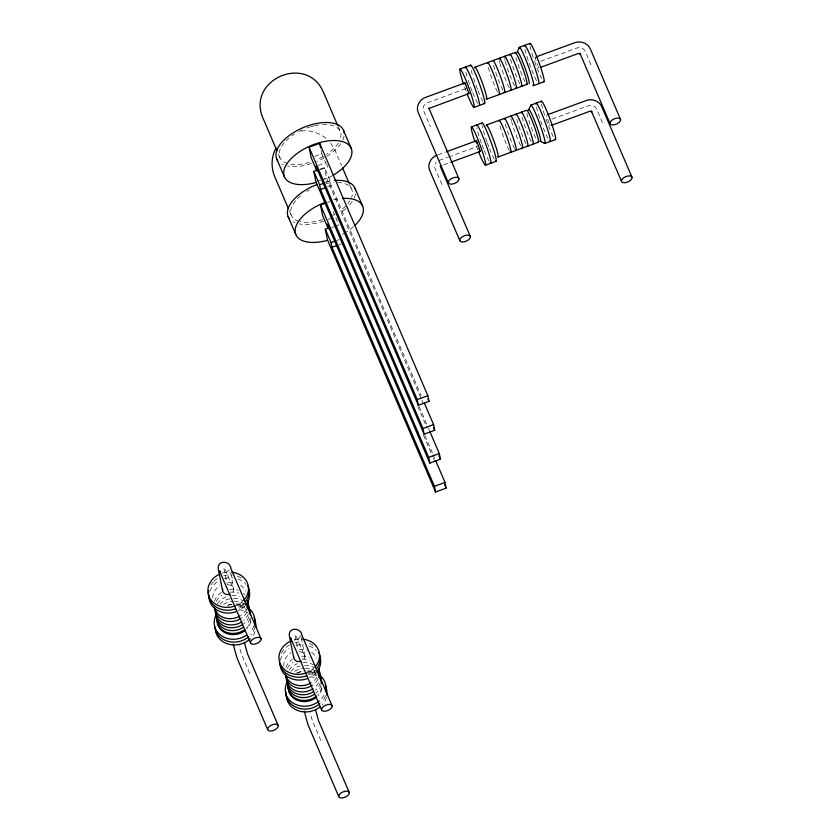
<?xml version="1.0" encoding="UTF-8"?>
<svg xmlns="http://www.w3.org/2000/svg" width="840" height="840" viewBox="0 0 840 840"><rect width="100%" height="100%" fill="white"/><g stroke="black" fill="none" stroke-linecap="round" stroke-linejoin="round"><path stroke-width="0.63" stroke-dasharray="4.2 3.15" d="M300.615 635.554L298.316 639.24L294.094 640.175M229.11 569.993L225.939 572.943L223.02 573.195M465.812 88.673L427.539 102.69A6.804 5.849 -11.2 0 0 423.497 110.439L430.447 126.662M540.603 61.268L576.481 48.121A6.804 5.849 -11.2 0 1 585.165 51.198L592.116 67.42M314.675 156.356L321.741 153.762L321.058 150.286M318.286 165.417L325.353 162.823M319.756 169.239L324.471 167.507L330.194 180.873L331.139 185.609L421.218 395.787M320.397 169.712L327.474 167.129L327.002 164.756M317.111 181.388L320.639 180.096M321.825 179.666L326.54 177.933L324.471 167.507M325.479 182.606L330.194 180.873M327.6 186.9L331.139 185.609M437.945 154.854L445.179 152.208M438.995 160.514L447.363 157.447M448.56 157.007L477.267 146.496M552.058 119.091L587.937 105.945A6.804 5.849 -11.2 0 1 596.621 109.022L603.572 125.244M327.6 202.451L329.952 201.59M443.699 164.829L451.038 162.141M331.853 227.535L334.215 226.674M335.391 226.244L338.93 224.941L333.197 211.585M336.935 240.419L339.297 239.558M339.056 244.724L341.407 243.863M301.361 130.977C310.706 129.853 320.502 133.108 327.306 139.608M330.635 143.199L334.992 150.286L341.544 165.553M535.563 57.855L535.059 57.257L537.59 65.447M538.787 67.788L538.073 66.517M550.242 125.612L549.528 124.341M441.903 184.475L434.952 168.252A6.804 5.849 -11.2 0 1 436.128 162.403M338.142 126.525L340.147 131.219M349.598 184.349L351.603 189.042M321.741 153.762L327.474 167.129M326.54 177.933L421.312 399.063M421.827 400.26L422.856 402.665M419.213 406.655L427.969 427.088M428.484 428.284L429.513 430.689M417.774 406.371L427.046 427.991M424.956 435.593L432.673 453.611M433.188 454.808L434.731 458.409M423.497 435.246L432.768 456.876M433.282 458.084L434.312 460.488M278.492 154.361L280.004 157.878M289.443 211.008L291.459 215.702M303.66 653.751L296.709 637.529A6.804 0.63 69.9 0 0 295.06 635.534L297.78 649.236M320.838 740.481L313.887 724.259A6.804 0.63 69.9 0 1 310.894 715.439L310.401 712.95M232.585 586.772L225.635 570.538A6.804 0.63 69.9 0 0 223.986 568.554L227.199 584.735M249.764 673.501L242.812 657.279A6.804 0.63 69.9 0 1 239.82 648.449L239.327 645.96M549.045 123.27L546.462 115.322M301.193 637.361L304.878 655.998M230.612 572.859L233.803 589.008M509.177 87.696A17.021 1.565 69.9 0 1 500.325 64.46M500.031 63.389A17.021 1.565 69.9 0 1 499.401 60.721M502.814 90.027A17.021 1.565 69.9 0 1 493.206 63.851M514.479 85.754A17.021 1.565 69.9 0 1 505.344 61.446M505.082 60.47A17.021 1.565 69.9 0 1 504.704 58.779M519.781 83.811A17.021 1.565 69.9 0 1 510.174 57.624M525.095 81.868A17.021 1.565 69.9 0 1 515.949 57.561M536.498 80.671A20.422 1.88 69.9 0 1 524.759 48.3M541.8 78.729A20.422 1.88 69.9 0 1 533.537 58.349M533.127 57.141A20.422 1.88 69.9 0 1 530.072 46.358M482.843 101.336A20.422 1.88 69.9 0 1 477.771 90.048M477.393 89.082A20.422 1.88 69.9 0 1 472.605 75.421M472.28 74.33A20.422 1.88 69.9 0 1 470.663 68.124M497.511 91.97A17.021 1.565 69.9 0 1 487.736 64.995M477.54 103.278A20.422 1.88 69.9 0 1 472.469 91.99M472.091 91.025A20.422 1.88 69.9 0 1 467.303 77.364M466.967 76.272A20.422 1.88 69.9 0 1 465.36 70.067M466.032 90.993A20.422 1.88 69.9 0 1 464.205 85.985M520.632 145.52A17.021 1.565 69.9 0 1 511.781 122.273M511.487 121.212A17.021 1.565 69.9 0 1 510.856 118.545M514.647 148.543A17.021 1.565 69.9 0 1 504.661 121.674M525.934 143.577A17.021 1.565 69.9 0 1 516.789 119.27M531.237 141.624A17.021 1.565 69.9 0 1 522.102 117.327M535.7 137.981A17.021 1.565 69.9 0 1 526.932 113.505M547.953 138.484A20.422 1.88 69.9 0 1 536.214 106.123M553.255 136.542A20.422 1.88 69.9 0 1 544.992 116.172M544.582 114.965A20.422 1.88 69.9 0 1 541.517 104.181M494.298 159.149A20.422 1.88 69.9 0 1 489.227 147.861M488.849 146.905A20.422 1.88 69.9 0 1 487.347 142.926M486.98 141.928A20.422 1.88 69.9 0 1 482.118 125.948M509.344 150.497A17.021 1.565 69.9 0 1 499.359 123.617M488.995 161.091A20.422 1.88 69.9 0 1 483.924 149.803M483.546 148.848A20.422 1.88 69.9 0 1 482.044 144.869M481.32 142.863A20.422 1.88 69.9 0 1 476.805 127.89M477.866 149.803A20.422 1.88 69.9 0 1 475.314 142.81M318.665 682.626A17.021 14.627 -11.2 0 1 313.919 688.128M289.034 670.016A17.021 14.627 -11.2 0 1 297.518 663.674M302.935 662.519A17.021 14.627 -11.2 0 1 313.331 664.839M317.993 679.214A17.021 14.627 -11.2 0 1 314.087 684.044M287.291 668.346A17.021 14.627 -11.2 0 1 292.929 662.225M302.264 659.106A17.021 14.627 -11.2 0 1 309.792 660.093M320.334 682.7A17.021 14.627 -11.2 0 1 315.326 690.302M290.903 671.244A17.021 14.627 -11.2 0 1 300.216 665.879M304.616 665.322A17.021 14.627 -11.2 0 1 313.897 667.684M321.121 684.6A17.021 14.627 -11.2 0 1 315.882 693.147M294.725 671.339A17.021 14.627 -11.2 0 1 302.967 668.315M305.183 668.168A17.021 14.627 -11.2 0 1 315.326 671.076M321.689 687.446A17.021 14.627 -11.2 0 1 317.982 694.523M297.181 673.092A17.021 14.627 -11.2 0 1 303.524 671.16M307.944 671.107A17.021 14.627 -11.2 0 1 315.893 673.922M321.909 688.579A17.021 14.627 -11.2 0 1 318.203 695.667M308.175 672.242A17.021 14.627 -11.2 0 1 316.113 675.056M323.988 695.1A20.422 17.556 -11.2 0 1 321.143 699.132M296.667 673.176A20.422 17.556 -11.2 0 1 303.796 671.097M306.989 670.908A20.422 17.556 -11.2 0 1 316.491 673.145M325.521 695.751A20.422 17.556 -11.2 0 1 321.699 701.977M307.556 673.754A20.422 17.556 -11.2 0 1 317.048 675.99M326.445 697.462A20.422 17.556 -11.2 0 1 322.266 704.823M310.223 676.715A20.422 17.556 -11.2 0 1 317.615 678.836M315.01 671.286A17.021 14.627 -11.2 0 1 310.443 675.654M283.857 666.236A17.021 14.627 -11.2 0 1 291.007 652.554M299.24 649.541A17.021 14.627 -11.2 0 1 306.863 650.097M311.608 652.292A17.021 14.627 -11.2 0 1 316.638 658.276M315.956 672.945A20.422 17.556 -11.2 0 1 309.298 677.807M280.371 660.345A20.422 17.556 -11.2 0 1 288.729 648.533M296.51 645.278A20.422 17.556 -11.2 0 1 303.912 644.847M308.973 645.981A20.422 17.556 -11.2 0 1 316.239 650.559M316.921 677.25A17.021 14.627 -11.2 0 1 311.787 682.479M285.925 667.327A17.021 14.627 -11.2 0 1 292.362 659.379M301.697 656.26A17.021 14.627 -11.2 0 1 309.236 657.248M315.389 670.1A20.422 17.556 -11.2 0 1 308.731 674.961M281.4 653.026A20.422 17.556 -11.2 0 1 289.968 644.626M294.903 642.684A20.422 17.556 -11.2 0 1 302.306 641.918M309.593 643.598A20.422 17.556 -11.2 0 1 312.879 645.383M313.94 668.157A20.422 17.556 -11.2 0 1 306.212 672.935M294.336 639.839A20.422 17.556 -11.2 0 1 301.739 639.072M298.767 651.851A5.67 4.872 -11.2 0 1 304.563 654.759A5.67 4.872 -11.2 0 1 302.494 660.555M248.399 613.809A17.021 14.627 -11.2 0 1 243.684 620.466M217.392 603.887A17.021 14.627 -11.2 0 1 226.453 596.683M231.872 595.529A17.021 14.627 -11.2 0 1 239.4 596.526M246.918 612.234A17.021 14.627 -11.2 0 1 241.28 618.345M216.216 601.356A17.021 14.627 -11.2 0 1 221.855 595.245M230.087 592.221A17.021 14.627 -11.2 0 1 238.718 593.114M248.955 616.654A17.021 14.627 -11.2 0 1 243.401 623.984M219.828 604.264A17.021 14.627 -11.2 0 1 231.326 598.49M233.541 598.332A17.021 14.627 -11.2 0 1 242.823 600.695M249.827 618.555A17.021 14.627 -11.2 0 1 246.341 624.698M223.65 604.349A17.021 14.627 -11.2 0 1 231.893 601.335M234.108 601.178A17.021 14.627 -11.2 0 1 244.251 604.086M250.866 617.883A17.021 14.627 -11.2 0 1 245.375 629.002M228.144 605.22A17.021 14.627 -11.2 0 1 232.459 604.18M236.87 604.118A17.021 14.627 -11.2 0 1 244.818 606.932M250.834 621.59A17.021 14.627 -11.2 0 1 247.139 628.677M237.101 605.262A17.021 14.627 -11.2 0 1 245.039 608.076M253.88 625.916A20.422 17.556 -11.2 0 1 250.068 632.142M227.546 605.367A20.422 17.556 -11.2 0 1 231.672 604.264M235.914 603.928A20.422 17.556 -11.2 0 1 243.085 605.168M254.803 627.627A20.422 17.556 -11.2 0 1 250.635 634.988M238.591 606.889A20.422 17.556 -11.2 0 1 247.076 609.609M255.003 631.606A20.422 17.556 -11.2 0 1 252.011 636.888M239.148 609.735A20.422 17.556 -11.2 0 1 247.643 612.454M244.503 603.435A17.021 14.627 -11.2 0 1 239.369 608.664M212.72 597.975A17.021 14.627 -11.2 0 1 219.933 585.564M228.175 582.55A17.021 14.627 -11.2 0 1 234.738 582.845M240.534 585.312A17.021 14.627 -11.2 0 1 245.564 591.287M244.881 605.966A20.422 17.556 -11.2 0 1 238.224 610.817M209.927 591.087A20.422 17.556 -11.2 0 1 217.655 581.553M224.385 578.55A20.422 17.556 -11.2 0 1 232.838 577.868M237.899 578.991A20.422 17.556 -11.2 0 1 245.952 584.451M246.351 609.389A17.021 14.627 -11.2 0 1 240.723 615.5M214.557 601.293A17.021 14.627 -11.2 0 1 221.288 592.4M229.52 589.375A17.021 14.627 -11.2 0 1 238.161 590.268M243.484 593.387A17.021 14.627 -11.2 0 1 244.871 594.815M243.432 604.023A20.422 17.556 -11.2 0 1 237.657 607.971M210.924 584.986A20.422 17.556 -11.2 0 1 213.181 582.015M214.064 581.112A20.422 17.556 -11.2 0 1 217.088 578.707M223.828 575.704A20.422 17.556 -11.2 0 1 232.271 575.022M237.332 576.146A20.422 17.556 -11.2 0 1 241.804 578.393M242.876 601.178A20.422 17.556 -11.2 0 1 235.137 605.945M222.233 573.153A20.422 17.556 -11.2 0 1 229.603 572.05M227.692 584.861A5.67 4.872 -11.2 0 1 233.489 587.779A5.67 4.872 -11.2 0 1 231.42 593.575M331.979 175.907A36.309 18.26 -23.2 0 1 324.555 179.55M344.022 136.227A36.309 18.26 -23.2 0 1 342.437 140.847M340.736 143.714A36.309 18.26 -23.2 0 1 325.258 157.3M324.261 157.889A36.309 18.26 -23.2 0 1 316.838 161.522M311.294 163.59A36.309 18.26 -23.2 0 1 287.637 166.058M283.51 164.882A36.309 18.26 -23.2 0 1 281.746 164.052M322.623 124.624A32.907 16.548 -23.2 0 1 340.106 139.608M338.352 143.041A32.907 16.548 -23.2 0 1 326.613 154.371M323.064 156.555A32.907 16.548 -23.2 0 1 317.331 159.442M309.298 162.383A32.907 16.548 -23.2 0 1 288.614 163.8M287.658 163.537A32.907 16.548 -23.2 0 1 285.191 141.708M286.01 140.858A32.907 16.548 -23.2 0 1 288.76 138.316M291.869 135.891A32.907 16.548 -23.2 0 1 294.399 134.169M298.956 131.523A32.907 16.548 -23.2 0 1 301.844 130.106M306.81 128.048A32.907 16.548 -23.2 0 1 309.844 127.019M310.853 126.714A32.907 16.548 -23.2 0 1 313.877 125.916M314.885 125.695A32.907 16.548 -23.2 0 1 318.832 124.992M353.462 226.684A36.309 18.26 -23.2 0 1 346.416 231.945M344.442 233.153A36.309 18.26 -23.2 0 1 342.416 234.297M333.617 199.804A36.309 18.26 -23.2 0 1 340.137 198.66M355.478 194.05A36.309 18.26 -23.2 0 1 353.892 198.671M352.191 201.537A36.309 18.26 -23.2 0 1 347.267 207.27M345.744 208.666A36.309 18.26 -23.2 0 1 340.578 212.667M331.538 217.886A36.309 18.26 -23.2 0 1 328.282 219.345M323.862 221.036A36.309 18.26 -23.2 0 1 299.093 223.881M294.966 222.705A36.309 18.26 -23.2 0 1 293.202 221.876M325.889 181.776A36.309 18.26 -23.2 0 1 332.409 180.632M337.669 182.416A32.907 16.548 -23.2 0 1 351.561 197.421M349.808 200.865A32.907 16.548 -23.2 0 1 347.928 203.48M345.597 206.073A32.907 16.548 -23.2 0 1 339.749 211.029M334.519 214.379A32.907 16.548 -23.2 0 1 332.651 215.397M322.781 219.576A32.907 16.548 -23.2 0 1 300.069 221.613M299.114 221.361A32.907 16.548 -23.2 0 1 296.646 199.532M297.465 198.671A32.907 16.548 -23.2 0 1 302.516 194.313M306.737 191.436A32.907 16.548 -23.2 0 1 309.477 189.851M326.34 183.519A32.907 16.548 -23.2 0 1 334.079 182.448"/><path stroke-width="1.26" d="M458.934 178.794A5.67 2.856 -23.2 0 0 450.481 179.246A5.67 2.856 -23.2 0 0 451.458 184.17A5.67 2.856 -23.2 0 0 458.934 178.794L428.799 107.992L428.726 108.57L468.962 93.566L465.045 82.908L465.286 84.62M451.038 162.141L480.417 151.379L476.501 140.732L476.532 141.55M517.367 51.66L519.372 47.292L529.988 43.407M528.822 109.484L530.827 105.115L541.443 101.231M276.014 148.029C271.142 156.817 270.879 167.769 274.848 176.946L288.435 208.656M436.737 155.305C431.067 157.374 427.298 164.084 429.513 169.901L459.774 240.503M441.252 165.732C439.992 167.129 440.097 165.175 440.381 166.603L470.39 236.618A5.67 2.856 -23.2 0 1 462.913 241.994A5.67 2.856 -23.2 0 1 461.937 237.069A5.67 2.856 -23.2 0 1 470.39 236.618M459.963 69.058L470.579 65.174M474.936 67.211L515.245 52.437M465.045 82.908L425.281 97.482C419.612 99.55 415.842 106.26 418.068 112.088L448.319 182.679M536.267 56.816L574.833 42.682C580.587 40.604 587.948 43.123 590.341 48.972L620.602 119.574A5.67 2.856 -23.2 0 1 613.106 124.939A5.67 2.856 -23.2 0 1 612.182 119.994A5.67 2.856 -23.2 0 1 620.602 119.574M309.068 147.221L319.683 143.335L427.844 395.703L428.978 401.394L418.362 405.279L315.924 166.278L316.869 171.014L311.136 157.647L309.068 147.221L417.239 399.588L418.362 405.279M540.204 67.463L578.141 53.56L580.251 53.666L579.758 53.371L580.303 54.086L579.989 53.424L609.987 123.428M486.654 99.162L526.974 84.389M474.044 107.405L484.649 103.52M533.452 85.638L544.058 81.753M424.305 402.99L433.577 424.61L434.7 430.3L424.095 434.185L315.924 181.818L313.866 171.402L317.394 170.1M471.419 126.882L482.034 122.997M424.095 434.185L422.961 428.495L320.523 189.494L319.589 184.758L324.303 183.036M486.392 125.023L526.701 110.261A17.021 1.565 69.9 0 1 534.744 127.691A17.021 1.565 69.9 0 1 537.852 141.834M320.523 189.494L325.238 187.772M446.376 151.767L476.501 140.732M547.722 114.639L586.278 100.506C592.043 98.427 599.403 100.936 601.797 106.796L632.058 177.398A5.67 2.856 -23.2 0 1 624.561 182.763A5.67 2.856 -23.2 0 1 623.637 177.807A5.67 2.856 -23.2 0 1 632.058 177.398M430.028 431.897L439.299 453.526L440.423 459.218L429.818 463.103L327.38 224.102L328.325 228.837L322.592 215.471L320.523 205.044L325.238 203.311M551.659 125.276L589.596 111.373L591.707 111.489L591.213 111.184L591.759 111.909L591.444 111.237L621.442 181.251M498.11 156.975L538.429 142.212M485.499 165.228L496.104 161.343M555.513 139.577L544.908 143.462L540.55 141.435M435.761 460.814L445.032 482.433L446.156 488.124L435.55 492.009L327.38 239.642L325.311 229.215L328.85 227.923M435.55 492.009L434.417 486.318L331.979 247.317L331.044 242.582L335.758 240.849M331.979 247.317L336.693 245.584M417.239 399.588L427.844 395.703M422.961 428.495L433.577 424.61M429.818 463.103L428.694 457.411L439.299 453.526M434.417 486.318L445.032 482.433M468.962 93.566L468.457 92.957M480.417 151.379L479.913 150.77M220.353 571.935L219.524 570.958L250.457 642.789M291.428 638.925L290.598 637.938L321.531 709.779M479.021 148.901L479.504 149.972M343.539 130.473L351.267 148.502M337.638 125.349L323.536 92.463C306.81 52.857 245.291 80.126 263.392 119.123L276.98 150.833M354.995 188.297L362.723 206.315M342.542 167.905L349.094 183.172M427.938 398.99L428.978 401.394M433.671 427.896L434.7 430.3M438.879 455.616L440.423 459.218M313.866 171.402L319.589 184.758M444.612 484.523L446.156 488.124M320.523 205.044L428.694 457.411M325.311 229.215L331.044 242.582M276.612 158.634L284.34 176.662M288.068 216.458L295.796 234.476M332.136 705.884A5.67 2.856 -23.2 0 0 323.694 706.335A5.67 2.856 -23.2 0 0 324.671 711.27A5.67 2.856 -23.2 0 0 332.136 705.884L302.012 635.586C301.308 627.134 287.721 626.976 289.433 636.195L293.632 657.416M349.325 792.635A5.67 2.856 -23.2 0 0 340.904 793.054A5.67 2.856 -23.2 0 0 341.828 798A5.67 2.856 -23.2 0 0 349.325 792.635L318.57 720.815L315.514 709.685M338.709 796.488L307.955 724.678L304.29 711.228M261.072 638.904A5.67 2.856 -23.2 0 0 252.62 639.356A5.67 2.856 -23.2 0 0 253.596 644.28A5.67 2.856 -23.2 0 0 261.072 638.904L230.937 568.596C230.234 560.154 216.647 559.986 218.358 569.216L222.558 590.436M278.25 725.645A5.67 2.856 -23.2 0 0 269.829 726.065A5.67 2.856 -23.2 0 0 270.753 731.01A5.67 2.856 -23.2 0 0 278.25 725.645L247.496 653.825L244.451 642.695M267.635 729.509L236.891 657.688L233.216 644.249M476.742 142.443L477.068 143.577M319.683 143.335L320.596 147.966M499.159 58.979A17.021 1.565 69.9 0 1 506.625 73.605A17.021 1.565 69.9 0 1 510.489 89.838M492.965 60.596A17.021 1.565 69.9 0 1 501.018 78.036A17.021 1.565 69.9 0 1 504.126 92.169M504.462 57.026A17.021 1.565 69.9 0 1 511.928 71.663A17.021 1.565 69.9 0 1 515.792 87.895M509.765 55.083A17.021 1.565 69.9 0 1 517.24 69.72A17.021 1.565 69.9 0 1 521.094 85.953M515.077 53.141A17.021 1.565 69.9 0 1 522.543 67.778A17.021 1.565 69.9 0 1 526.397 84.011M517.198 52.364A17.021 1.565 69.9 0 1 523.887 64.921A17.021 1.565 69.9 0 1 529.095 83.611M519.173 48.143A20.422 1.88 69.9 0 1 528.129 65.709A20.422 1.88 69.9 0 1 532.76 85.186M524.475 46.2A20.422 1.88 69.9 0 1 532.497 61.268A20.422 1.88 69.9 0 1 538.755 83.695M529.778 44.258A20.422 1.88 69.9 0 1 538.734 61.824A20.422 1.88 69.9 0 1 543.375 81.302M470.369 66.024A20.422 1.88 69.9 0 1 479.336 83.591A20.422 1.88 69.9 0 1 483.966 103.068M474.757 67.914A17.021 1.565 69.9 0 1 482.223 82.551A17.021 1.565 69.9 0 1 486.087 98.773M487.494 63.252A17.021 1.565 69.9 0 1 494.959 77.889A17.021 1.565 69.9 0 1 498.824 94.111M465.066 67.967A20.422 1.88 69.9 0 1 473.099 83.034A20.422 1.88 69.9 0 1 479.346 105.462M463.522 84.011A20.422 1.88 69.9 0 1 462.231 72.093A20.422 1.88 69.9 0 1 473.75 103.509A20.422 1.88 69.9 0 1 467.166 93.933M510.783 116.088A17.021 1.565 69.9 0 1 518.837 133.518A17.021 1.565 69.9 0 1 521.944 147.661M504.252 119.123A17.021 1.565 69.9 0 1 511.718 133.76A17.021 1.565 69.9 0 1 515.582 149.993M515.918 114.849A17.021 1.565 69.9 0 1 523.383 129.486A17.021 1.565 69.9 0 1 527.247 145.719M521.22 112.907A17.021 1.565 69.9 0 1 527.909 125.465A17.021 1.565 69.9 0 1 533.117 144.154M528.654 110.187A17.021 1.565 69.9 0 1 536.12 124.824A17.021 1.565 69.9 0 1 539.973 141.047M530.628 105.966A20.422 1.88 69.9 0 1 539.585 123.533A20.422 1.88 69.9 0 1 544.215 143M535.931 104.023A20.422 1.88 69.9 0 1 544.887 121.59A20.422 1.88 69.9 0 1 549.518 141.057M541.233 102.081A20.422 1.88 69.9 0 1 550.19 119.648A20.422 1.88 69.9 0 1 554.831 139.115M481.824 123.848A20.422 1.88 69.9 0 1 490.791 141.414A20.422 1.88 69.9 0 1 495.421 160.881M486.213 125.738A17.021 1.565 69.9 0 1 493.679 140.375A17.021 1.565 69.9 0 1 497.543 156.597M498.95 121.076A17.021 1.565 69.9 0 1 506.415 135.702A17.021 1.565 69.9 0 1 510.269 151.935M476.522 125.79A20.422 1.88 69.9 0 1 485.478 143.357A20.422 1.88 69.9 0 1 490.119 162.823M474.978 141.823A20.422 1.88 69.9 0 1 473.676 129.917A20.422 1.88 69.9 0 1 485.205 161.322A20.422 1.88 69.9 0 1 478.622 151.757M319.231 671.36A17.021 14.627 -11.2 0 1 319.998 678.909M313.036 688.748A17.021 14.627 -11.2 0 1 294.851 690.354A17.021 14.627 -11.2 0 1 286.451 676.756M319 669.144A17.021 14.627 -11.2 0 1 318.791 677.387M312.354 685.325A17.021 14.627 -11.2 0 1 285.768 675.917M319.788 674.205A17.021 14.627 -11.2 0 1 320.754 680.474M313.593 691.593A17.021 14.627 -11.2 0 1 287.007 682.175M314.16 694.439A17.021 14.627 -11.2 0 1 295.974 696.045A17.021 14.627 -11.2 0 1 287.574 682.448M320.355 677.05A17.021 14.627 -11.2 0 1 321.31 680.757M316.449 695.993A17.021 14.627 -11.2 0 1 297.518 699.29A17.021 14.627 -11.2 0 1 288.141 685.293M320.922 679.896A17.021 14.627 -11.2 0 1 321.877 683.602M316.68 697.126A17.021 14.627 -11.2 0 1 297.087 700.172A17.021 14.627 -11.2 0 1 288.55 685.157M321.143 681.041A17.021 14.627 -11.2 0 1 321.909 683.476M319.62 675.119A20.422 17.556 -11.2 0 1 325.584 690.627M319.305 700.885A20.422 17.556 -11.2 0 1 293.559 703.405A20.422 17.556 -11.2 0 1 287.154 682.049M325.227 684.422A20.422 17.556 -11.2 0 1 326.34 692.328M319.862 703.731A20.422 17.556 -11.2 0 1 297.549 707.837A20.422 17.556 -11.2 0 1 285.831 691.677M325.794 687.267A20.422 17.556 -11.2 0 1 326.897 695.174M320.429 706.577A20.422 17.556 -11.2 0 1 298.116 710.682A20.422 17.556 -11.2 0 1 286.398 694.523M319.483 655.4A20.422 17.556 -11.2 0 1 316.774 672M307.335 678.625A20.422 17.556 -11.2 0 1 280.14 664.954M318.948 668.798A17.021 14.627 -11.2 0 1 318.224 674.541M310.863 683.057A17.021 14.627 -11.2 0 1 285.401 674.321M318.917 652.554A20.422 17.556 -11.2 0 1 316.207 669.154M306.779 675.78A20.422 17.556 -11.2 0 1 279.573 662.109M302.778 639.156A20.422 17.556 -11.2 0 1 314.822 667.254M306.212 672.935A20.422 17.556 -11.2 0 1 280.35 664.125A20.422 17.556 -11.2 0 1 291.322 640.868M301.193 661.216A5.67 4.872 -11.2 0 1 293.695 656.135M248.157 604.38A17.021 14.627 -11.2 0 1 249.113 610.638M241.962 621.758A17.021 14.627 -11.2 0 1 215.376 612.339M247.475 600.968A17.021 14.627 -11.2 0 1 248.241 608.506M240.356 618.912A17.021 14.627 -11.2 0 1 214.694 608.926M248.724 607.226A17.021 14.627 -11.2 0 1 249.679 613.484M242.519 624.603A17.021 14.627 -11.2 0 1 223.713 625.905A17.021 14.627 -11.2 0 1 216.132 611.341M243.085 627.449A17.021 14.627 -11.2 0 1 216.5 618.03M249.281 610.071A17.021 14.627 -11.2 0 1 250.236 613.767M243.653 630.294A17.021 14.627 -11.2 0 1 217.066 620.875M249.847 612.917A17.021 14.627 -11.2 0 1 250.614 615.352M245.606 630.147A17.021 14.627 -11.2 0 1 228.029 633.896A17.021 14.627 -11.2 0 1 217.287 622.02M249.48 608.916A20.422 17.556 -11.2 0 1 254.51 623.648M246.162 635.45A20.422 17.556 -11.2 0 1 221.434 635.764A20.422 17.556 -11.2 0 1 216.079 615.069M254.153 617.442A20.422 17.556 -11.2 0 1 255.077 626.493M248.797 636.751A20.422 17.556 -11.2 0 1 227.703 641.246A20.422 17.556 -11.2 0 1 214.82 626.997M255.129 621.359A20.422 17.556 -11.2 0 1 255.927 627.029M250.309 638.736A20.422 17.556 -11.2 0 1 228.89 644.259A20.422 17.556 -11.2 0 1 215.387 629.843M248.409 588.42A20.422 17.556 -11.2 0 1 245.7 605.021M236.261 611.635A20.422 17.556 -11.2 0 1 209.013 595.665M247.874 601.818A17.021 14.627 -11.2 0 1 247.16 607.551M239.799 616.067A17.021 14.627 -11.2 0 1 214.326 607.341M247.842 585.575A20.422 17.556 -11.2 0 1 245.133 602.175M235.704 608.79A20.422 17.556 -11.2 0 1 208.73 590.51M231.714 572.176A20.422 17.556 -11.2 0 1 243.758 600.275M235.137 605.945A20.422 17.556 -11.2 0 1 209.475 597.555A20.422 17.556 -11.2 0 1 219.272 574.319M230.118 594.226A5.67 4.872 -11.2 0 1 222.621 589.155M315.672 182.616A36.309 18.26 -23.2 0 1 286.514 164.378A36.309 18.26 -23.2 0 1 341.344 141.309A36.309 18.26 -23.2 0 1 332.987 175.329M277.778 160.724A36.309 18.26 -23.2 0 1 303.324 127.575A36.309 18.26 -23.2 0 1 344.137 132.804M342.237 198.46A36.309 18.26 -23.2 0 1 354.984 225.288M327.117 240.44A36.309 18.26 -23.2 0 1 295.123 231.21A36.309 18.26 -23.2 0 1 325.815 202.125M334.509 180.442A36.309 18.26 -23.2 0 1 355.593 190.628M289.233 218.547A36.309 18.26 -23.2 0 1 316.985 184.517"/></g></svg>
